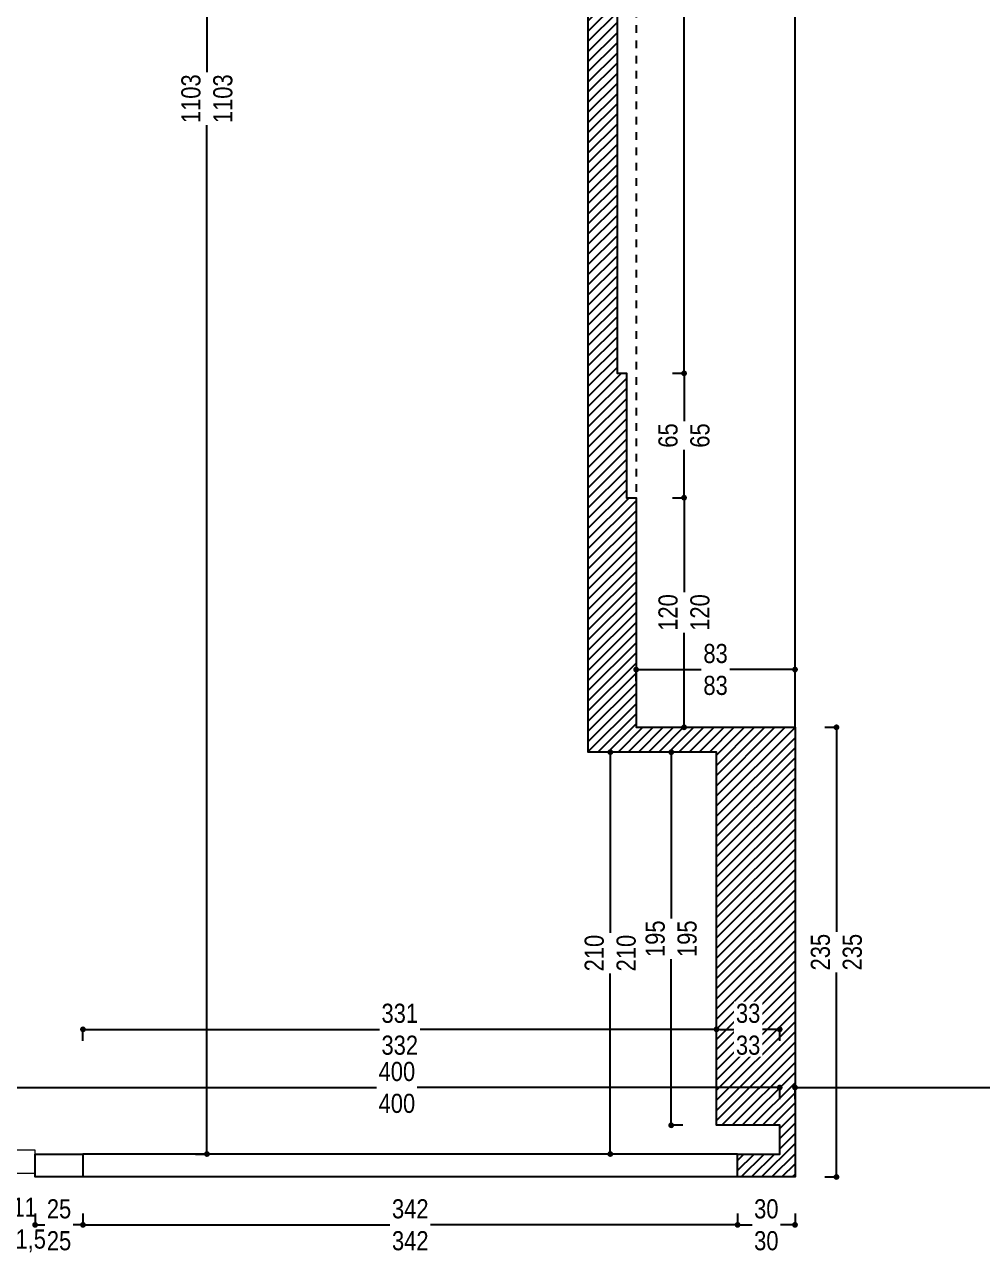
# Model space of a CAD drawing. Header units: millimetres. Extents: x 863 to 22635, y -482 to 12118.
# Drawn here: x 16641 to 17141, y 9206 to 9848 of the extents above; entities that cross this region are included whole.
import ezdxf

# ---------------------------------------------------------------- set-up
doc = ezdxf.new("R2010")
doc.units = ezdxf.units.MM
doc.header["$PDMODE"] = 35
doc.linetypes.add('JIS_02_1.0', pattern=[2, 1, -1])
for name, color, linetype in [('DIM_0G', 20, 'Continuous'), ('Existing WALL HATCH_0G', 251, 'Continuous'), ('Existing WALL_0G', 65, 'Continuous'), ('Existing WINDOWS_0G', 142, 'Continuous'), ('FLOOR_0G', 254, 'Continuous')]:
    doc.layers.add(name, color=color, linetype=linetype)
doc.layers.add('WOOD_0G', color=46, linetype='Continuous', lineweight=5)
doc.styles.add('OZGU', font='ARIALN.TTF')
doc.dimstyles.new('0G_1_50_ORTA', dxfattribs={"dimtxt": 10, "dimasz": 3, "dimexe": 1, "dimexo": 4, "dimgap": 1, "dimtad": 0, "dimdec": 1, "dimzin": 9, "dimtxsty": 'OZGU', "dimblk": 'DOT', "dimcen": 2, "dimclrd": 256, "dimclre": 256, "dimclrt": 256, "dimadec": 1, "dimazin": 2, "dimtfac": 1, "dimtdec": 1, "dimtix": 1, "dimtmove": 2, "dimatfit": 3, "dimldrblk": 'ARCHTICK', "dimfxl": 6, "dimfxlon": 1, "dimtfill": 1, "dimarcsym": 0})

# ---------------------------------------------------------------- blocks, each defined once
blk = doc.blocks.new('_Dot')
at = {"color": 0, "linetype": 'ByBlock', "lineweight": -2}
blk.add_line((-0.5, 0), (-1, 0), dxfattribs=at)
at = {"color": 0, "linetype": 'ByBlock', "const_width": 0.5}
blk.add_lwpolyline([(-0.25, 0, 1), (0.25, 0, 1)], format="xyb", close=True, dxfattribs=at)
blk = doc.blocks.new('*D688')
at = {"layer": 'Defpoints', "color": 0, "transparency": 16777216}
for p in [(17043.04, 9510.84), (16960.04, 9480.66), (17043.04, 9480.66)]:
    blk.add_point(p, dxfattribs=at)
at = {"layer": 'DIM_0G', "lineweight": -2, "transparency": 16777216}
for p, q in [((16960.04, 9504.84), (16960.04, 9511.84)), ((17043.04, 9504.84), (17043.04, 9511.84)), ((16963.04, 9510.84), (16994.67, 9510.84)), ((17040.04, 9510.84), (17008.41, 9510.84))]:
    blk.add_line(p, q, dxfattribs=at)
at = {"layer": 'DIM_0G', "lineweight": -2, "transparency": 16777216, "xscale": 3, "yscale": 3, "zscale": 3, "rotation": 180}
blk.add_blockref('_Dot', (16960.04, 9510.84), dxfattribs=at)
at = {"layer": 'DIM_0G', "lineweight": -2, "transparency": 16777216, "xscale": 3, "yscale": 3, "zscale": 3}
blk.add_blockref('_Dot', (17043.04, 9510.84), dxfattribs=at)
at = {"layer": 'DIM_0G', "transparency": 16777216, "insert": (17001.54, 9510.84), "char_height": 10, "attachment_point": 5, "style": 'OZGU', "bg_fill": 3, "box_fill_scale": 1.1, "bg_fill_color": 256, "bg_fill_true_color": 13158600, "bg_fill_transparency": 0}
blk.add_mtext('83\\P83', dxfattribs=at)
blk = doc.blocks.new('_ArchTick')
at = {"color": 0, "linetype": 'ByBlock', "const_width": 0.15}
blk.add_lwpolyline([(-0.5, -0.5), (0.5, 0.5)], dxfattribs=at)
blk = doc.blocks.new('*D689')
at = {"layer": 'Defpoints', "color": 0, "transparency": 16777216}
for p in [(17043.04, 9480.66), (17043.04, 9245.66), (17064.68, 9245.66)]:
    blk.add_point(p, dxfattribs=at)
at = {"layer": 'DIM_0G', "lineweight": -2, "transparency": 16777216}
for p, q in [((17058.68, 9480.66), (17065.68, 9480.66)), ((17064.68, 9477.66), (17064.68, 9373.32)), ((17064.68, 9248.66), (17064.68, 9353.01)), ((17058.68, 9245.66), (17065.68, 9245.66))]:
    blk.add_line(p, q, dxfattribs=at)
at = {"layer": 'DIM_0G', "lineweight": -2, "transparency": 16777216, "xscale": 3, "yscale": 3, "zscale": 3}
for p, rotation in [((17064.68, 9480.66), 90), ((17064.68, 9245.66), 270)]:
    blk.add_blockref('_Dot', p, dxfattribs=dict(at, rotation=rotation))
at = {"layer": 'DIM_0G', "transparency": 16777216, "insert": (17064.68, 9363.16), "char_height": 10, "attachment_point": 5, "rotation": 90, "style": 'OZGU', "bg_fill": 3, "box_fill_scale": 1.1, "bg_fill_color": 256, "bg_fill_true_color": 13158600, "bg_fill_transparency": 0}
blk.add_mtext('235\\P235', dxfattribs=at)
blk = doc.blocks.new('*D690')
at = {"layer": 'Defpoints', "color": 0, "transparency": 16777216}
for p in [(17493.04, 9292.4), (17043.04, 9245.66), (17493.04, 9245.66)]:
    blk.add_point(p, dxfattribs=at)
at = {"layer": 'DIM_0G', "lineweight": -2, "transparency": 16777216}
for p, q in [((17043.04, 9286.4), (17043.04, 9293.4)), ((17493.04, 9286.4), (17493.04, 9293.4)), ((17046.04, 9292.4), (17257.83, 9292.4)), ((17490.04, 9292.4), (17278.24, 9292.4))]:
    blk.add_line(p, q, dxfattribs=at)
at = {"layer": 'DIM_0G', "lineweight": -2, "transparency": 16777216, "xscale": 3, "yscale": 3, "zscale": 3, "rotation": 180}
blk.add_blockref('_Dot', (17043.04, 9292.4), dxfattribs=at)
at = {"layer": 'DIM_0G', "lineweight": -2, "transparency": 16777216, "xscale": 3, "yscale": 3, "zscale": 3}
blk.add_blockref('_Dot', (17493.04, 9292.4), dxfattribs=at)
at = {"layer": 'DIM_0G', "transparency": 16777216, "insert": (17268.04, 9292.4), "char_height": 10, "attachment_point": 5, "style": 'OZGU', "bg_fill": 3, "box_fill_scale": 1.1, "bg_fill_color": 256, "bg_fill_true_color": 13158600, "bg_fill_transparency": 0}
blk.add_mtext('450\\P450', dxfattribs=at)
blk = doc.blocks.new('*D691')
at = {"layer": 'Defpoints', "color": 0, "transparency": 16777216}
for p in [(17013.04, 9245.66), (17043.04, 9245.66), (17013.04, 9220.62)]:
    blk.add_point(p, dxfattribs=at)
at = {"layer": 'DIM_0G', "lineweight": -2, "transparency": 16777216}
for p, q in [((17013.04, 9226.62), (17013.04, 9219.62)), ((17043.04, 9226.62), (17043.04, 9219.62)), ((17016.04, 9220.62), (17021.18, 9220.62)), ((17040.04, 9220.62), (17034.9, 9220.62))]:
    blk.add_line(p, q, dxfattribs=at)
at = {"layer": 'DIM_0G', "lineweight": -2, "transparency": 16777216, "xscale": 3, "yscale": 3, "zscale": 3, "rotation": 180}
blk.add_blockref('_Dot', (17013.04, 9220.62), dxfattribs=at)
at = {"layer": 'DIM_0G', "lineweight": -2, "transparency": 16777216, "xscale": 3, "yscale": 3, "zscale": 3}
blk.add_blockref('_Dot', (17043.04, 9220.62), dxfattribs=at)
at = {"layer": 'DIM_0G', "transparency": 16777216, "insert": (17028.04, 9220.62), "char_height": 10, "attachment_point": 5, "style": 'OZGU', "bg_fill": 3, "box_fill_scale": 1.1, "bg_fill_color": 256, "bg_fill_true_color": 13158600, "bg_fill_transparency": 0}
blk.add_mtext('30\\P30', dxfattribs=at)
blk = doc.blocks.new('*D692')
at = {"layer": 'Defpoints', "color": 0, "transparency": 16777216}
for p in [(16671.04, 9245.66), (17013.04, 9245.66), (16671.04, 9220.62)]:
    blk.add_point(p, dxfattribs=at)
at = {"layer": 'DIM_0G', "lineweight": -2, "transparency": 16777216}
for p, q in [((16671.04, 9226.62), (16671.04, 9219.62)), ((17013.04, 9226.62), (17013.04, 9219.62)), ((16674.04, 9220.62), (16832.01, 9220.62)), ((17010.04, 9220.62), (16852.06, 9220.62))]:
    blk.add_line(p, q, dxfattribs=at)
at = {"layer": 'DIM_0G', "lineweight": -2, "transparency": 16777216, "xscale": 3, "yscale": 3, "zscale": 3, "rotation": 180}
blk.add_blockref('_Dot', (16671.04, 9220.62), dxfattribs=at)
at = {"layer": 'DIM_0G', "lineweight": -2, "transparency": 16777216, "xscale": 3, "yscale": 3, "zscale": 3}
blk.add_blockref('_Dot', (17013.04, 9220.62), dxfattribs=at)
at = {"layer": 'DIM_0G', "transparency": 16777216, "insert": (16842.04, 9220.62), "char_height": 10, "attachment_point": 5, "style": 'OZGU', "bg_fill": 3, "box_fill_scale": 1.1, "bg_fill_color": 256, "bg_fill_true_color": 13158600, "bg_fill_transparency": 0}
blk.add_mtext('342\\P342', dxfattribs=at)
blk = doc.blocks.new('*D762')
at = {"layer": 'Defpoints', "color": 0, "transparency": 16777216}
for p in [(16635.04, 9247.66), (16646.04, 9245.66)]:
    blk.add_point(p, dxfattribs=at)
at = {"layer": 'DIM_0G', "lineweight": -2, "transparency": 16777216}
for p, q in [((16635.04, 9226.62), (16635.04, 9219.62)), ((16646.04, 9226.62), (16646.04, 9219.62)), ((16632.04, 9220.62), (16629.04, 9220.62)), ((16635.04, 9220.62), (16646.04, 9220.62)), ((16649.04, 9220.62), (16652.04, 9220.62))]:
    blk.add_line(p, q, dxfattribs=at)
at = {"layer": 'DIM_0G', "lineweight": -2, "transparency": 16777216, "xscale": 3, "yscale": 3, "zscale": 3}
blk.add_blockref('_Dot', (16635.04, 9220.62), dxfattribs=at)
at = {"layer": 'DIM_0G', "lineweight": -2, "transparency": 16777216, "xscale": 3, "yscale": 3, "zscale": 3, "rotation": 180}
blk.add_blockref('_Dot', (16646.04, 9220.62), dxfattribs=at)
at = {"layer": 'DIM_0G', "transparency": 16777216, "insert": (16640.54, 9220.62), "char_height": 10, "attachment_point": 5, "style": 'OZGU', "bg_fill": 3, "box_fill_scale": 1.1, "bg_fill_color": 256, "bg_fill_true_color": 13158600, "bg_fill_transparency": 0}
blk.add_mtext('11\\P{\\C2;11,5}', dxfattribs=at)
at = {"layer": 'Defpoints', "color": 0, "transparency": 16777216}
blk.add_point((16646.04, 9220.62), dxfattribs=at)
blk = doc.blocks.new('*D763')
at = {"layer": 'Defpoints', "color": 0, "transparency": 16777216}
for p in [(16646.04, 9245.66), (16671.04, 9245.66), (16671.04, 9220.62)]:
    blk.add_point(p, dxfattribs=at)
at = {"layer": 'DIM_0G', "lineweight": -2, "transparency": 16777216}
for p, q in [((16646.04, 9226.62), (16646.04, 9219.62)), ((16671.04, 9226.62), (16671.04, 9219.62)), ((16649.04, 9220.62), (16651.56, 9220.62)), ((16668.04, 9220.62), (16665.51, 9220.62))]:
    blk.add_line(p, q, dxfattribs=at)
at = {"layer": 'DIM_0G', "lineweight": -2, "transparency": 16777216, "xscale": 3, "yscale": 3, "zscale": 3, "rotation": 180}
blk.add_blockref('_Dot', (16646.04, 9220.62), dxfattribs=at)
at = {"layer": 'DIM_0G', "lineweight": -2, "transparency": 16777216, "xscale": 3, "yscale": 3, "zscale": 3}
blk.add_blockref('_Dot', (16671.04, 9220.62), dxfattribs=at)
at = {"layer": 'DIM_0G', "transparency": 16777216, "insert": (16658.54, 9220.62), "char_height": 10, "attachment_point": 5, "style": 'OZGU', "bg_fill": 3, "box_fill_scale": 1.1, "bg_fill_color": 256, "bg_fill_true_color": 13158600, "bg_fill_transparency": 0}
blk.add_mtext('25\\P25', dxfattribs=at)
blk = doc.blocks.new('*D811')
at = {"layer": 'Defpoints', "color": 0, "transparency": 16777216}
for p in [(17002.04, 9322.81), (17002.04, 9272.66), (16671.04, 9257.66)]:
    blk.add_point(p, dxfattribs=at)
at = {"layer": 'DIM_0G', "lineweight": -2, "transparency": 16777216}
for p, q in [((16671.04, 9316.81), (16671.04, 9323.81)), ((16674.04, 9322.81), (16826.51, 9322.81)), ((16999.04, 9322.81), (16846.56, 9322.81)), ((17002.04, 9316.81), (17002.04, 9323.81))]:
    blk.add_line(p, q, dxfattribs=at)
at = {"layer": 'DIM_0G', "lineweight": -2, "transparency": 16777216, "xscale": 3, "yscale": 3, "zscale": 3, "rotation": 180}
blk.add_blockref('_Dot', (16671.04, 9322.81), dxfattribs=at)
at = {"layer": 'DIM_0G', "lineweight": -2, "transparency": 16777216, "xscale": 3, "yscale": 3, "zscale": 3}
blk.add_blockref('_Dot', (17002.04, 9322.81), dxfattribs=at)
at = {"layer": 'DIM_0G', "transparency": 16777216, "insert": (16836.54, 9322.81), "char_height": 10, "attachment_point": 5, "style": 'OZGU', "bg_fill": 3, "box_fill_scale": 1.1, "bg_fill_color": 256, "bg_fill_true_color": 13158600, "bg_fill_transparency": 0}
blk.add_mtext('331\\P{\\C2;332}', dxfattribs=at)
blk = doc.blocks.new('*D812')
at = {"layer": 'Defpoints', "color": 0, "transparency": 16777216}
for p in [(17035.04, 9292.4), (16635.04, 9259.66), (17035.04, 9259.66)]:
    blk.add_point(p, dxfattribs=at)
at = {"layer": 'DIM_0G', "lineweight": -2, "transparency": 16777216}
for p, q in [((16635.04, 9286.4), (16635.04, 9293.4)), ((17035.04, 9286.4), (17035.04, 9293.4)), ((16638.04, 9292.4), (16824.83, 9292.4)), ((17032.04, 9292.4), (16845.24, 9292.4))]:
    blk.add_line(p, q, dxfattribs=at)
at = {"layer": 'DIM_0G', "lineweight": -2, "transparency": 16777216, "xscale": 3, "yscale": 3, "zscale": 3, "rotation": 180}
blk.add_blockref('_Dot', (16635.04, 9292.4), dxfattribs=at)
at = {"layer": 'DIM_0G', "lineweight": -2, "transparency": 16777216, "xscale": 3, "yscale": 3, "zscale": 3}
blk.add_blockref('_Dot', (17035.04, 9292.4), dxfattribs=at)
at = {"layer": 'DIM_0G', "transparency": 16777216, "insert": (16835.04, 9292.4), "char_height": 10, "attachment_point": 5, "style": 'OZGU', "bg_fill": 3, "box_fill_scale": 1.1, "bg_fill_color": 256, "bg_fill_true_color": 13158600, "bg_fill_transparency": 0}
blk.add_mtext('400\\P400', dxfattribs=at)
blk = doc.blocks.new('*D813')
at = {"layer": 'Defpoints', "color": 0, "transparency": 16777216}
for p in [(17002.04, 9467.66), (16946.53, 9257.66), (17013.04, 9257.66)]:
    blk.add_point(p, dxfattribs=at)
at = {"layer": 'DIM_0G', "lineweight": -2, "transparency": 16777216}
for p, q in [((16952.53, 9467.66), (16945.53, 9467.66)), ((16946.53, 9464.66), (16946.53, 9372.78)), ((16946.53, 9260.66), (16946.53, 9352.55)), ((16952.53, 9257.66), (16945.53, 9257.66))]:
    blk.add_line(p, q, dxfattribs=at)
at = {"layer": 'DIM_0G', "lineweight": -2, "transparency": 16777216, "xscale": 3, "yscale": 3, "zscale": 3}
for p, rotation in [((16946.53, 9467.66), 90), ((16946.53, 9257.66), 270)]:
    blk.add_blockref('_Dot', p, dxfattribs=dict(at, rotation=rotation))
at = {"layer": 'DIM_0G', "transparency": 16777216, "insert": (16946.53, 9362.66), "char_height": 10, "attachment_point": 5, "rotation": 90, "style": 'OZGU', "bg_fill": 3, "box_fill_scale": 1.1, "bg_fill_color": 256, "bg_fill_true_color": 13158600, "bg_fill_transparency": 0}
blk.add_mtext('210\\P210', dxfattribs=at)
blk = doc.blocks.new('*D814')
at = {"layer": 'Defpoints', "color": 0, "transparency": 16777216}
for p in [(17002.04, 9322.81), (17002.04, 9272.66), (17035.04, 9272.66)]:
    blk.add_point(p, dxfattribs=at)
at = {"layer": 'DIM_0G', "lineweight": -2, "transparency": 16777216}
for p, q in [((17002.04, 9316.81), (17002.04, 9323.81)), ((17005.04, 9322.81), (17011.67, 9322.81)), ((17032.04, 9322.81), (17025.41, 9322.81)), ((17035.04, 9316.81), (17035.04, 9323.81))]:
    blk.add_line(p, q, dxfattribs=at)
at = {"layer": 'DIM_0G', "lineweight": -2, "transparency": 16777216, "xscale": 3, "yscale": 3, "zscale": 3, "rotation": 180}
blk.add_blockref('_Dot', (17002.04, 9322.81), dxfattribs=at)
at = {"layer": 'DIM_0G', "lineweight": -2, "transparency": 16777216, "xscale": 3, "yscale": 3, "zscale": 3}
blk.add_blockref('_Dot', (17035.04, 9322.81), dxfattribs=at)
at = {"layer": 'DIM_0G', "transparency": 16777216, "insert": (17018.54, 9322.81), "char_height": 10, "attachment_point": 5, "style": 'OZGU', "bg_fill": 3, "box_fill_scale": 1.1, "bg_fill_color": 256, "bg_fill_true_color": 13158600, "bg_fill_transparency": 0}
blk.add_mtext('33\\P33', dxfattribs=at)
blk = doc.blocks.new('*D815')
at = {"layer": 'Defpoints', "color": 0, "transparency": 16777216}
for p in [(16978.36, 9467.66), (17002.04, 9467.66), (17002.04, 9272.66)]:
    blk.add_point(p, dxfattribs=at)
at = {"layer": 'DIM_0G', "lineweight": -2, "transparency": 16777216}
for p, q in [((16984.36, 9467.66), (16977.36, 9467.66)), ((16978.36, 9464.66), (16978.36, 9379.87)), ((16978.36, 9275.66), (16978.36, 9360.46)), ((16984.36, 9272.66), (16977.36, 9272.66))]:
    blk.add_line(p, q, dxfattribs=at)
at = {"layer": 'DIM_0G', "lineweight": -2, "transparency": 16777216, "xscale": 3, "yscale": 3, "zscale": 3}
for p, rotation in [((16978.36, 9467.66), 90), ((16978.36, 9272.66), 270)]:
    blk.add_blockref('_Dot', p, dxfattribs=dict(at, rotation=rotation))
at = {"layer": 'DIM_0G', "transparency": 16777216, "insert": (16978.36, 9370.16), "char_height": 10, "attachment_point": 5, "rotation": 90, "style": 'OZGU', "bg_fill": 3, "box_fill_scale": 1.1, "bg_fill_color": 256, "bg_fill_true_color": 13158600, "bg_fill_transparency": 0}
blk.add_mtext('195\\P195', dxfattribs=at)
blk = doc.blocks.new('*D816')
at = {"layer": 'Defpoints', "color": 0, "transparency": 16777216}
for p in [(16735.82, 10360.66), (16935.04, 10360.66), (16671.04, 9257.66)]:
    blk.add_point(p, dxfattribs=at)
at = {"layer": 'DIM_0G', "lineweight": -2, "transparency": 16777216}
for p, q in [((16741.82, 10360.66), (16734.82, 10360.66)), ((16735.82, 10357.66), (16735.82, 9822.02)), ((16735.82, 9260.66), (16735.82, 9796.31)), ((16729.82, 9257.66), (16736.82, 9257.66))]:
    blk.add_line(p, q, dxfattribs=at)
at = {"layer": 'DIM_0G', "lineweight": -2, "transparency": 16777216, "xscale": 3, "yscale": 3, "zscale": 3}
for p, rotation in [((16735.82, 10360.66), 90), ((16735.82, 9257.66), 270)]:
    blk.add_blockref('_Dot', p, dxfattribs=dict(at, rotation=rotation))
at = {"layer": 'DIM_0G', "transparency": 16777216, "insert": (16735.82, 9809.16), "char_height": 10, "attachment_point": 5, "rotation": 90, "style": 'OZGU', "bg_fill": 3, "box_fill_scale": 1.1, "bg_fill_color": 256, "bg_fill_true_color": 13158600, "bg_fill_transparency": 0}
blk.add_mtext('1103\\P1103', dxfattribs=at)
blk = doc.blocks.new('*D838')
at = {"layer": 'Defpoints', "color": 0, "transparency": 16777216}
for p in [(16950.04, 10209.66), (16950.04, 9665.66), (16985.08, 9665.66)]:
    blk.add_point(p, dxfattribs=at)
at = {"layer": 'DIM_0G', "lineweight": -2, "transparency": 16777216}
for p, q in [((16979.08, 10209.66), (16986.08, 10209.66)), ((16985.08, 10206.66), (16985.08, 9947.71)), ((16985.08, 9668.66), (16985.08, 9927.62)), ((16979.08, 9665.66), (16986.08, 9665.66))]:
    blk.add_line(p, q, dxfattribs=at)
at = {"layer": 'DIM_0G', "lineweight": -2, "transparency": 16777216, "xscale": 3, "yscale": 3, "zscale": 3}
for p, rotation in [((16985.08, 10209.66), 90), ((16985.08, 9665.66), 270)]:
    blk.add_blockref('_Dot', p, dxfattribs=dict(at, rotation=rotation))
at = {"layer": 'DIM_0G', "transparency": 16777216, "insert": (16985.08, 9937.66), "char_height": 10, "attachment_point": 5, "rotation": 90, "style": 'OZGU', "bg_fill": 3, "box_fill_scale": 1.1, "bg_fill_color": 256, "bg_fill_true_color": 13158600, "bg_fill_transparency": 0}
blk.add_mtext('544\\P544', dxfattribs=at)
blk = doc.blocks.new('*D839')
at = {"layer": 'Defpoints', "color": 0, "transparency": 16777216}
for p in [(16955.04, 9665.66), (16955.04, 9600.66), (16985.08, 9600.66)]:
    blk.add_point(p, dxfattribs=at)
at = {"layer": 'DIM_0G', "lineweight": -2, "transparency": 16777216}
for p, q in [((16979.08, 9665.66), (16986.08, 9665.66)), ((16985.08, 9662.66), (16985.08, 9640.09)), ((16985.08, 9603.66), (16985.08, 9626.24)), ((16979.08, 9600.66), (16986.08, 9600.66))]:
    blk.add_line(p, q, dxfattribs=at)
at = {"layer": 'DIM_0G', "lineweight": -2, "transparency": 16777216, "xscale": 3, "yscale": 3, "zscale": 3}
for p, rotation in [((16985.08, 9665.66), 90), ((16985.08, 9600.66), 270)]:
    blk.add_blockref('_Dot', p, dxfattribs=dict(at, rotation=rotation))
at = {"layer": 'DIM_0G', "transparency": 16777216, "insert": (16985.08, 9633.16), "char_height": 10, "attachment_point": 5, "rotation": 90, "style": 'OZGU', "bg_fill": 3, "box_fill_scale": 1.1, "bg_fill_color": 256, "bg_fill_true_color": 13158600, "bg_fill_transparency": 0}
blk.add_mtext('65\\P65', dxfattribs=at)
blk = doc.blocks.new('*D840')
at = {"layer": 'Defpoints', "color": 0, "transparency": 16777216}
for p in [(16960.04, 9600.66), (16960.04, 9480.66), (16985.08, 9480.66)]:
    blk.add_point(p, dxfattribs=at)
at = {"layer": 'DIM_0G', "lineweight": -2, "transparency": 16777216}
for p, q in [((16979.08, 9600.66), (16986.08, 9600.66)), ((16985.08, 9597.66), (16985.08, 9550.32)), ((16985.08, 9483.66), (16985.08, 9531)), ((16979.08, 9480.66), (16986.08, 9480.66))]:
    blk.add_line(p, q, dxfattribs=at)
at = {"layer": 'DIM_0G', "lineweight": -2, "transparency": 16777216, "xscale": 3, "yscale": 3, "zscale": 3}
for p, rotation in [((16985.08, 9600.66), 90), ((16985.08, 9480.66), 270)]:
    blk.add_blockref('_Dot', p, dxfattribs=dict(at, rotation=rotation))
at = {"layer": 'DIM_0G', "transparency": 16777216, "insert": (16985.08, 9540.66), "char_height": 10, "attachment_point": 5, "rotation": 90, "style": 'OZGU', "bg_fill": 3, "box_fill_scale": 1.1, "bg_fill_color": 256, "bg_fill_true_color": 13158600, "bg_fill_transparency": 0}
blk.add_mtext('120\\P120', dxfattribs=at)

msp = doc.modelspace()

# ---------------------------------------------------------------- hatches: boundary and pattern name
at = {"layer": 'Existing WALL HATCH_0G'}
h = msp.add_hatch(dxfattribs=at)
h.set_pattern_fill('ANSI31', color=256, scale=30)
h.set_pattern_definition([(45, (156564.517, 1761.177), (-2.65165043, 2.65165043), [])])
h.paths.add_polyline_path([(16771.04, 10375.66), (16933.04, 10375.66), (16933.04, 10397.66), (16926.04, 10397.66), (16926.04, 10506.66), (16771.04, 10506.66)], flags=16)
h.paths.add_polyline_path([(16960.04, 10646.66), (16960.04, 10391.66), (16945.04, 10391.66), (16945.04, 10209.66), (16950.04, 10209.66), (16950.04, 9665.66), (16955.04, 9665.66), (16955.04, 9600.66), (16960.04, 9600.66), (16960.04, 9480.66), (17043.04, 9480.66), (17043.04, 9245.66), (17013.04, 9245.66), (17013.04, 9257.66), (17035.04, 9257.66), (17035.04, 9272.66), (17002.04, 9272.66), (17002.04, 9467.66), (16935.04, 9467.66), (16935.04, 10360.66), (16560.04, 10360.66), (16560.04, 10375.66), (16756.04, 10375.66), (16756.04, 10506.66), (16469.04, 10506.66), (16469.04, 10261.66), (16266.04, 10261.66), (16266.04, 10272.16), (16269.04, 10272.16), (16269.04, 10277.16), (16280.04, 10277.16), (16280.04, 10272.16), (16453.54, 10272.16), (16453.54, 10504.16), (16310.04, 10504.16), (16310.04, 10495.66), (16299.04, 10495.66), (16299.04, 10504.16), (16166.54, 10504.16), (16166.54, 10402.16), (16299.04, 10402.16), (16299.04, 10407.16), (16310.04, 10407.16), (16310.04, 10388.16), (16280.04, 10388.16), (16280.04, 10368.66), (16269.04, 10368.66), (16269.04, 10393.66), (16165.04, 10393.66), (16165.04, 10369.66), (16154.04, 10369.66), (16154.04, 10388.16), (16149.04, 10388.16), (16149.04, 10399.16), (16154.04, 10399.16), (16154.04, 10503.16), (15982.54, 10503.16), (15982.54, 10399.16), (16057, 10399.16), (16057, 10388.16), (15982.54, 10388.16), (15982.54, 10272.16), (16154.04, 10272.16), (16154.04, 10277.83), (16165.04, 10277.83), (16165.04, 10272.16), (16168.04, 10272.16), (16168.04, 10261.66), (16165.04, 10261.66), (16165.04, 10104.66), (16469.04, 10104.66), (16469.04, 10094.66), (16155.04, 10094.66), (16155.04, 10261.66), (15942.54, 10261.66), (15942.54, 10515.66), (15480.54, 10515.66), (15480.54, 10371.66), (15454.04, 10371.66), (15454.04, 10408.66), (15432.04, 10408.66), (15432.04, 10515.66), (15454.04, 10515.66), (15454.04, 10563.66), (16935.04, 10563.66), (16935.04, 10646.66)])

# ---------------------------------------------------------------- linework, layer by layer
at = {"layer": 'Existing WALL_0G', "linetype": 'JIS_02_1.0', "ltscale": 4}
msp.add_lwpolyline([(16960.04, 10391.66), (16960.04, 9600.66)], dxfattribs=at)
at = {"layer": 'Existing WALL_0G'}
msp.add_lwpolyline([(16671.04, 9245.66), (16646.04, 9245.66), (16646.04, 9257.66), (16671.04, 9257.66)], close=True, dxfattribs=at)
at = {"layer": 'Existing WINDOWS_0G'}
for points in [[(17013.04, 9257.66), (16671.04, 9257.66)], [(17013.04, 9245.66), (16671.04, 9245.66)]]:
    msp.add_lwpolyline(points, dxfattribs=at)
at = {"layer": 'WOOD_0G'}
msp.add_lwpolyline([(16635.04, 9247.66), (16646.04, 9247.66), (16646.04, 9259.66), (16635.04, 9259.66)], close=True, dxfattribs=at)

# ---------------------------------------------------------------- next in the draw order: dimensions: what is measured, and where the dimension line sits
at = {"layer": 'DIM_0G'}
dim = msp.add_linear_dim(base=(16985.08, 9665.66), p1=(16950.04, 10209.66), p2=(16950.04, 9665.66), angle=90, text='<>\\P544', dimstyle='0G_1_50_ORTA', dxfattribs=at)
dim.commit()
dim.dimension.update_dxf_attribs({"geometry": '*D838', "text_midpoint": (16985.08, 9937.66)})
for base, p1, p2, text, picture, middle in [((17043.04, 9510.84), (16960.04, 9480.66), (17043.04, 9480.66), '<>\\P83', '*D688', (17001.54, 9510.84)), ((17002.04, 9322.81), (16671.04, 9257.66), (17002.04, 9272.66), '<>\\P{\\C2;332}', '*D811', (16836.54, 9322.81)), ((16646.04, 9220.62), (16635.04, 9247.66), (16646.04, 9245.66), '<>\\P{\\C2;11,5}', '*D762', (16640.54, 9220.62))]:
    dim = msp.add_linear_dim(base=base, p1=p1, p2=p2, text=text, dimstyle='0G_1_50_ORTA', dxfattribs=at)
    dim.commit()
    dim.dimension.update_dxf_attribs({"geometry": picture, "text_midpoint": middle})

# ---------------------------------------------------------------- next in the draw order: dimensions: what is measured, and where the dimension line sits
for base, p1, p2, text, picture, middle in [((16985.08, 9600.66), (16955.04, 9665.66), (16955.04, 9600.66), '<>\\P65', '*D839', (16985.08, 9633.16)), ((17064.68, 9245.66), (17043.04, 9480.66), (17043.04, 9245.66), '<>\\P235', '*D689', (17064.68, 9363.16))]:
    dim = msp.add_linear_dim(base=base, p1=p1, p2=p2, angle=90, text=text, dimstyle='0G_1_50_ORTA', dxfattribs=at)
    dim.commit()
    dim.dimension.update_dxf_attribs({"geometry": picture, "text_midpoint": middle})
dim = msp.add_linear_dim(base=(17035.04, 9292.4), p1=(16635.04, 9259.66), p2=(17035.04, 9259.66), text='<>\\P400', dimstyle='0G_1_50_ORTA', dxfattribs=at)
dim.commit()
dim.dimension.update_dxf_attribs({"geometry": '*D812', "text_midpoint": (16835.04, 9292.4)})

# ---------------------------------------------------------------- next in the draw order: linework, layer by layer
at = {"layer": 'FLOOR_0G'}
msp.add_lwpolyline([(17043.04, 9480.66), (17043.04, 11586.66)], dxfattribs=at)

# ---------------------------------------------------------------- next in the draw order: dimensions: what is measured, and where the dimension line sits
at = {"layer": 'DIM_0G'}
for base, p1, p2, text, picture, middle in [((16985.08, 9480.66), (16960.04, 9600.66), (16960.04, 9480.66), '<>\\P120', '*D840', (16985.08, 9540.66)), ((16946.53, 9257.66), (17002.04, 9467.66), (17013.04, 9257.66), '<>\\P210', '*D813', (16946.53, 9362.66))]:
    dim = msp.add_linear_dim(base=base, p1=p1, p2=p2, angle=90, text=text, dimstyle='0G_1_50_ORTA', dxfattribs=at)
    dim.commit()
    dim.dimension.update_dxf_attribs({"geometry": picture, "text_midpoint": middle})
dim = msp.add_linear_dim(base=(17493.04, 9292.4), p1=(17043.04, 9245.66), p2=(17493.04, 9245.66), text='<>\\P450', dimstyle='0G_1_50_ORTA', dxfattribs=at)
dim.commit()
dim.dimension.update_dxf_attribs({"geometry": '*D690', "text_midpoint": (17268.04, 9292.4)})

# ---------------------------------------------------------------- next in the draw order: dimensions: what is measured, and where the dimension line sits
dim = msp.add_linear_dim(base=(16735.82, 10360.66), p1=(16671.04, 9257.66), p2=(16935.04, 10360.66), angle=90, text='<>\\P1103', dimstyle='0G_1_50_ORTA', dxfattribs=at)
dim.commit()
dim.dimension.update_dxf_attribs({"geometry": '*D816', "text_midpoint": (16735.82, 9809.16)})
for base, p1, p2, text, picture, middle in [((17002.04, 9322.81), (17035.04, 9272.66), (17002.04, 9272.66), '<>\\P33', '*D814', (17018.54, 9322.81)), ((17013.04, 9220.62), (17043.04, 9245.66), (17013.04, 9245.66), '<>\\P30', '*D691', (17028.04, 9220.62))]:
    dim = msp.add_linear_dim(base=base, p1=p1, p2=p2, text=text, dimstyle='0G_1_50_ORTA', dxfattribs=at)
    dim.commit()
    dim.dimension.update_dxf_attribs({"geometry": picture, "text_midpoint": middle})

# ---------------------------------------------------------------- next in the draw order: dimensions: what is measured, and where the dimension line sits
dim = msp.add_linear_dim(base=(16978.36, 9467.66), p1=(17002.04, 9272.66), p2=(17002.04, 9467.66), angle=90, text='<>\\P195', dimstyle='0G_1_50_ORTA', dxfattribs=at)
dim.commit()
dim.dimension.update_dxf_attribs({"geometry": '*D815', "text_midpoint": (16978.36, 9370.16)})
dim = msp.add_linear_dim(base=(16671.04, 9220.62), p1=(17013.04, 9245.66), p2=(16671.04, 9245.66), text='<>\\P342', dimstyle='0G_1_50_ORTA', dxfattribs=at)
dim.commit()
dim.dimension.update_dxf_attribs({"geometry": '*D692', "text_midpoint": (16842.04, 9220.62)})

# ---------------------------------------------------------------- next in the draw order: linework, layer by layer
at = {"layer": 'Existing WALL_0G'}
msp.add_lwpolyline([(16950.04, 10209.66), (16950.04, 9665.66), (16955.04, 9665.66), (16955.04, 9600.66), (16960.04, 9600.66), (16960.04, 9480.66), (17043.04, 9480.66), (17043.04, 9245.66), (17013.04, 9245.66), (17013.04, 9257.66), (17035.04, 9257.66), (17035.04, 9272.66), (17002.04, 9272.66), (17002.04, 9467.66), (16935.04, 9467.66), (16935.04, 10360.66)], dxfattribs=at)

# ---------------------------------------------------------------- next in the draw order: dimensions: what is measured, and where the dimension line sits
at = {"layer": 'DIM_0G'}
dim = msp.add_linear_dim(base=(16671.04, 9220.62), p1=(16646.04, 9245.66), p2=(16671.04, 9245.66), text='<>\\P25', dimstyle='0G_1_50_ORTA', dxfattribs=at)
dim.commit()
dim.dimension.update_dxf_attribs({"geometry": '*D763', "text_midpoint": (16658.54, 9220.62)})

doc.saveas('drawing.dxf')
